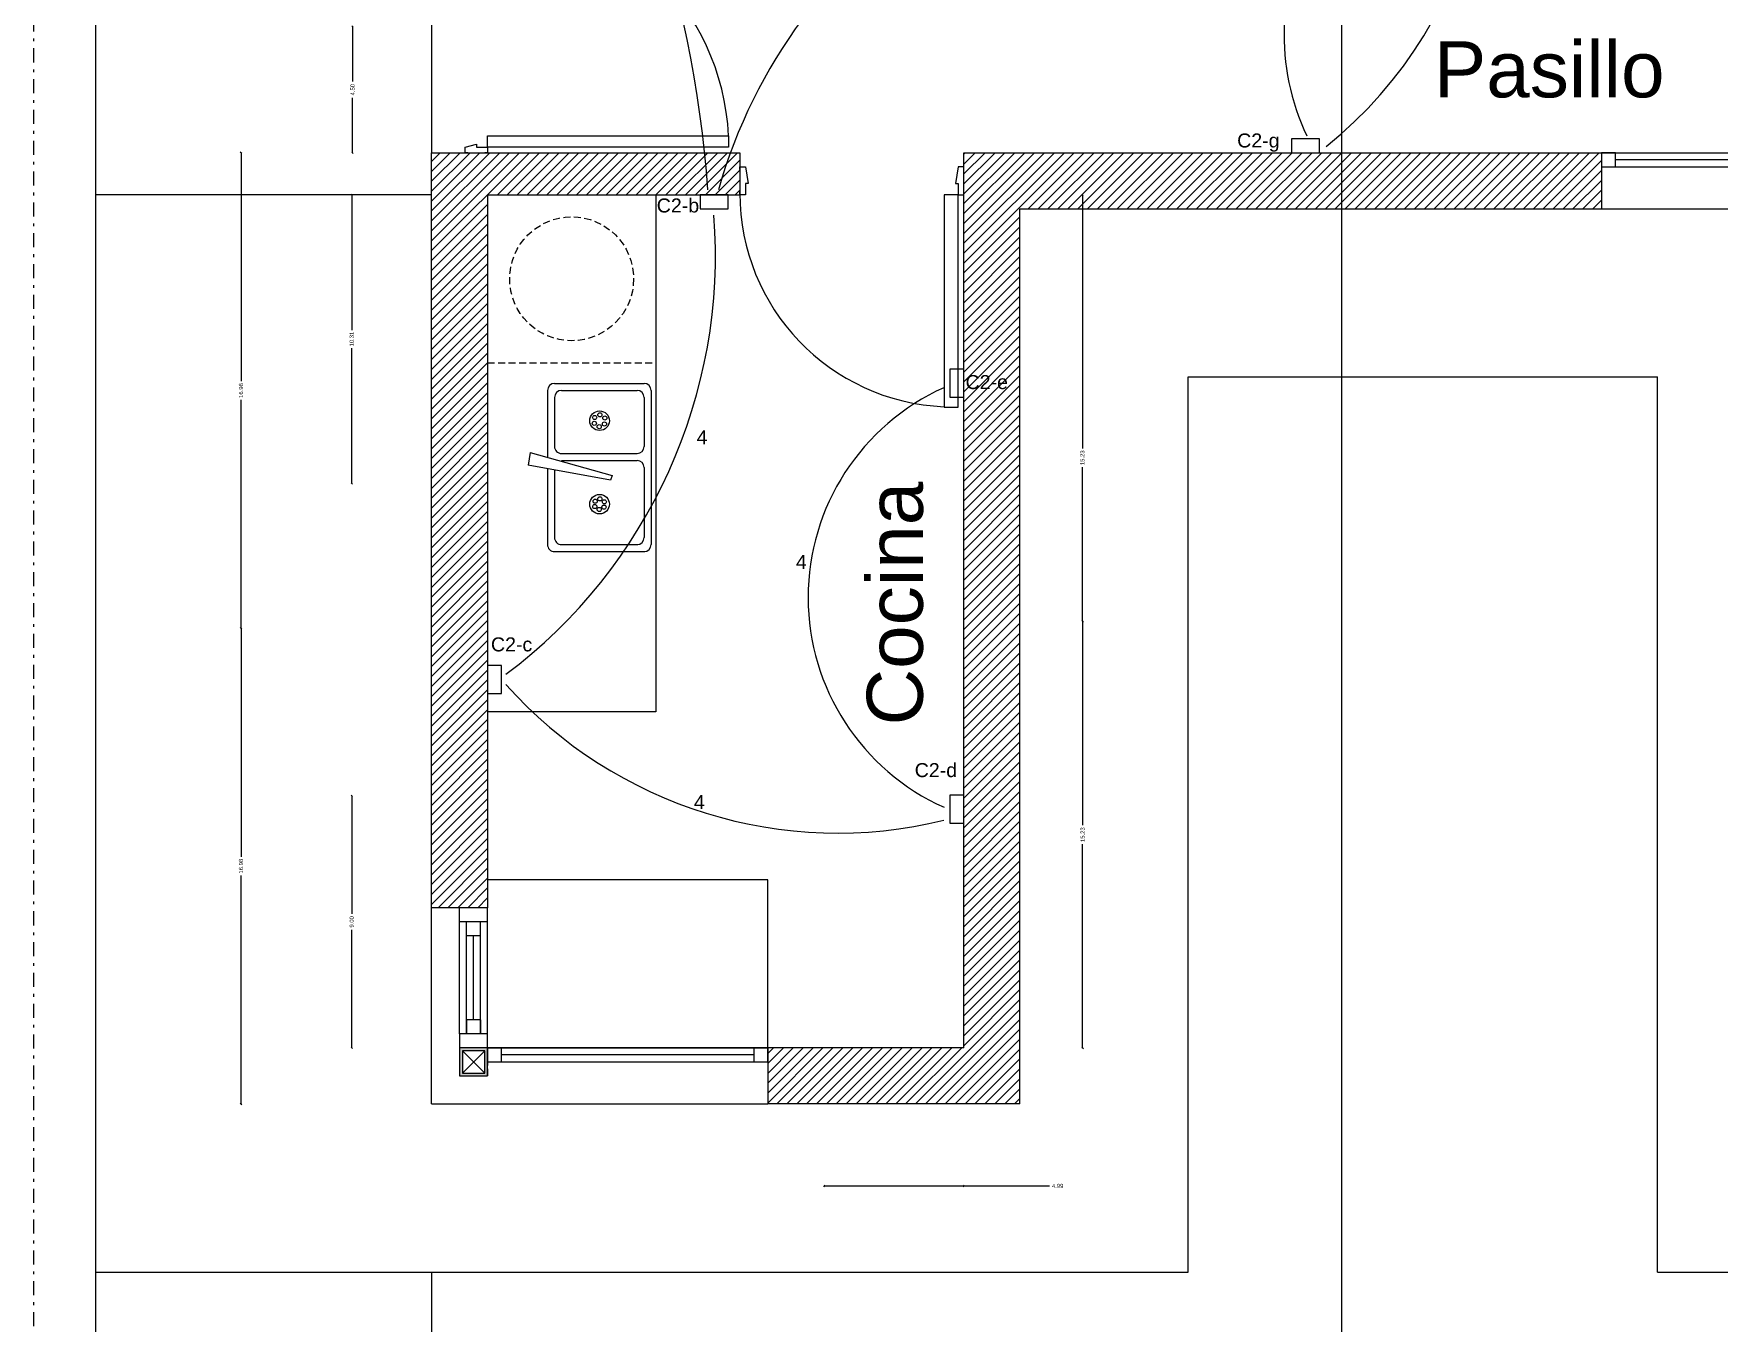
# Model space of a CAD drawing. Header units: millimetres. Extents: x -269 to 325, y -184 to 236.
# Drawn here: x -11.7 to 48.5, y -22.7 to 23.3 of the extents above; entities that cross this region are included whole.
import ezdxf

# ---------------------------------------------------------------- set-up
doc = ezdxf.new("R2010")
doc.units = ezdxf.units.MM
for name, pattern in [('ACAD_ISO10W100', [18, 12, -3, 0, -3]), ('RAYITAS', [0.375, 0.25, -0.125]), ('TRAZO_Y_PUNTO', [1, 0.5, -0.25, 0, -0.25])]:
    doc.linetypes.add(name, pattern=pattern)
doc.layers.add('00 - COTAS E', color=142, linetype='Continuous', lineweight=0)
for name, color, linetype in [('00 EQUIPAMIENTO', 250, 'Continuous'), ('01', 1, 'Continuous'), ('02', 2, 'Continuous'), ('a futuro', 2, 'RAYITAS'), ('Cotas', 1, 'Continuous'), ('Eje Medianero', 2, 'ACAD_ISO10W100'), ('Equipamiento', 8, 'Continuous'), ('Hatch', 8, 'Continuous'), ('muros', 5, 'Continuous'), ('Vistas', 1, 'Continuous')]:
    doc.layers.add(name, color=color, linetype=linetype)
doc.styles.add('arial', font='arial.ttf', dxfattribs={"height": 0.15})
doc.styles.get("Standard").update_dxf_attribs({"font": 'arial.ttf'})
doc.dimstyles.new('cota50', dxfattribs={"dimtxt": 0.15, "dimasz": 0.05, "dimexe": 0, "dimexo": 0.2125, "dimgap": 0.09, "dimtad": 0, "dimzin": 0, "dimdsep": 46, "dimtxsty": 'arial', "dimblk": 'OBLIQUE', "dimcen": 0.09, "dimse1": 1, "dimse2": 1, "dimclrd": 1, "dimclre": 1, "dimclrt": 1, "dimadec": 0, "dimazin": 0, "dimtfac": 1, "dimtofl": 0, "dimtmove": 0, "dimatfit": 3, "dimldrblk": 'OBLIQUE', "dimfxl": 0, "dimtolj": 1, "dimtzin": 0, "dimarcsym": 0})
pattern_1 = [(45, (-1250.98112, -476.0581), (-0.176776695, 0.176776695), [])]

# ---------------------------------------------------------------- blocks, each defined once
blk = doc.blocks.new('V80')
blk.add_lwpolyline([(325.4869, 174.3022), (325.4869, 173.5444), (325.5369, 173.5444), (325.5369, 174.3022)], close=True)
for points in [[(325.4669, 173.4544), (325.4669, 173.4444), (325.4869, 173.4444), (325.4969, 173.5044), (325.4869, 173.5044), (325.4869, 173.5444), (325.4669, 173.5444), (325.4669, 173.5344)], [(326.2669, 173.4544), (326.2669, 173.4444), (326.2469, 173.4444), (326.2369, 173.5044), (326.2469, 173.5044), (326.2469, 173.5444), (326.2669, 173.5444), (326.2669, 173.5344)]]:
    blk.add_lwpolyline(points)
blk.add_arc((325.5045, 173.5392), 0.7624, 359.9701, 87.56552)
blk = doc.blocks.new('00_plantas$0$OO.P90')
at = {"layer": '00 EQUIPAMIENTO'}
blk.add_lwpolyline([(0.88, 0.98), (0.88, 0.12), (0.84, 0.12), (0.84, 0.98)], close=True, dxfattribs=at)
for points in [[(0, 0.05), (0, 0.04), (0.02, 0.04), (0.03, 0.08), (0.02, 0.08), (0.02, 0.12), (0, 0.12), (0, 0.11)], [(0.9, 0.05), (0.9, 0.04), (0.88, 0.04), (0.87, 0.08), (0.88, 0.08), (0.88, 0.12), (0.9, 0.12), (0.9, 0.11)]]:
    blk.add_lwpolyline(points, dxfattribs=at)
blk.add_arc((0.8817, 0.1193), 0.8617, 92.772, 179.95584, dxfattribs=at)
blk = doc.blocks.new('PERFIL 10')
at = {"layer": 'Hatch'}
h = blk.add_hatch(color=256, dxfattribs=at)
h.dxf.hatch_style = 1
h.paths.add_polyline_path([(288.1204, 173.4378), (288.0204, 173.4378), (288.0204, 173.3378), (288.1204, 173.3378)])
h.paths.add_polyline_path([(288.1104, 173.4278), (288.1104, 173.3478), (288.0304, 173.3478), (288.0304, 173.4278)], flags=16)
at = {"layer": '02'}
for points in [[(288.0204, 173.4378), (288.1204, 173.4378), (288.1204, 173.3378), (288.0204, 173.3378)], [(288.0304, 173.4278), (288.1104, 173.4278), (288.1104, 173.3478), (288.0304, 173.3478)]]:
    blk.add_lwpolyline(points, close=True, dxfattribs=at)
blk = doc.blocks.new('shgfshfdgre')
at = {"layer": '01'}
for p, q in [((81.0388, 46.2248), (81.1188, 46.3048)), ((81.0388, 46.3048), (81.1188, 46.2248))]:
    blk.add_line(p, q, dxfattribs=at)
at = {"layer": 'a futuro', "xscale": -1}
blk.add_blockref('PERFIL 10', (369.1492, -127.123), dxfattribs=at)
blk = doc.blocks.new('ndhghgdh')
at = {"layer": '01'}
for p, q in [((148.0993, 85.7208), (148.0993, 86.2708)), ((148.4443, 86.2958), (148.1223, 86.2958)), ((148.4193, 86.2708), (148.1471, 86.2708)), ((148.4693, 86.0019), (148.4693, 86.2708)), ((148.1243, 85.9958), (148.1243, 86.2458)), ((148.4443, 86.0056), (148.4443, 86.2458)), ((148.239, 86.0244), (148.2442, 86.0412)), ((148.2442, 86.0412), (148.5378, 85.9869)), ((148.4193, 85.9708), (148.1493, 85.9708)), ((148.5307, 85.9421), (148.239, 86.0244)), ((148.5307, 85.9421), (148.5378, 85.9869)), ((148.1243, 85.7458), (148.1243, 85.9208)), ((148.4193, 85.9458), (148.1493, 85.9458)), ((148.4443, 85.7458), (148.4443, 85.9208)), ((148.4693, 85.7208), (148.4693, 85.9588)), ((148.4443, 85.6958), (148.1243, 85.6958)), ((148.4193, 85.7208), (148.1493, 85.7208))]:
    blk.add_line(p, q, dxfattribs=at)
for centre, radius in [((148.2834, 86.1267), 0.0349), ((148.2846, 86.1456), 0.00745), ((148.2665, 86.1183), 0.00745), ((148.2677, 86.1372), 0.00745), ((148.2822, 86.1078), 0.00745), ((148.2992, 86.1162), 0.00745), ((148.3004, 86.1351), 0.00745), ((148.2834, 85.8289), 0.0349), ((148.2846, 85.8499), 0.00745), ((148.2646, 85.8194), 0.00745), ((148.2659, 85.8404), 0.00745), ((148.2822, 85.8079), 0.00745), ((148.301, 85.8173), 0.00745), ((148.3022, 85.8383), 0.00745)]:
    blk.add_circle(centre, radius, dxfattribs=at)
for centre, start, end in [((148.1243, 86.2708), 90, 180), ((148.1493, 86.2458), 90, 180), ((148.4193, 86.2458), 360, 90), ((148.4443, 86.2708), 360, 90), ((148.1493, 85.9958), 180, 270), ((148.1493, 85.9208), 90, 180), ((148.4193, 85.9208), 360, 90), ((148.1493, 85.7458), 180, 270), ((148.4193, 85.7458), 270, 360), ((148.1243, 85.7208), 180, 270), ((148.4443, 85.7208), 270, 360)]:
    blk.add_arc(centre, 0.025, start, end, dxfattribs=at)
blk = doc.blocks.new('_Oblique')
at = {"layer": 'Cotas', "color": 0, "lineweight": -2}
blk.add_line((-0.5, -0.5), (0.5, 0.5), dxfattribs=at)
blk = doc.blocks.new('*D85')
at = {"layer": '00 - COTAS E', "color": 1, "lineweight": -2, "transparency": 16777216}
for p, q in [((16.543, -17.837), (21.531, -17.837)), ((21.531, -17.837), (24.589, -17.837))]:
    blk.add_line(p, q, dxfattribs=at)
at = {"layer": 'DEFPOINTS', "color": 0, "transparency": 16777216}
for p in [(16.543, -12.91), (21.531, -12.91), (21.531, -17.837)]:
    blk.add_point(p, dxfattribs=at)
at = {"layer": '00 - COTAS E', "color": 1, "lineweight": -2, "transparency": 16777216, "xscale": 0.05, "yscale": 0.05, "zscale": 0.05, "rotation": 180}
blk.add_blockref('_Oblique', (16.543, -17.837), dxfattribs=at)
at = {"layer": '00 - COTAS E', "color": 1, "lineweight": -2, "transparency": 16777216, "xscale": 0.05, "yscale": 0.05, "zscale": 0.05}
blk.add_blockref('_Oblique', (21.531, -17.837), dxfattribs=at)
at = {"layer": '00 - COTAS E', "color": 1, "transparency": 16777216, "insert": (24.877, -17.837), "char_height": 0.15, "attachment_point": 5, "style": 'arial'}
blk.add_mtext('\\A1;4.99', dxfattribs=at)
blk = doc.blocks.new('*D86')
at = {"layer": '00 - COTAS E', "color": 1, "lineweight": -2, "transparency": 16777216}
for p, q in [((-0.319, -3.91), (-0.319, -8.126)), ((-0.319, -12.91), (-0.319, -8.695))]:
    blk.add_line(p, q, dxfattribs=at)
at = {"layer": 'DEFPOINTS', "color": 0, "transparency": 16777216}
for p in [(-0.319, -3.91), (7.831, -3.91), (5.031, -12.91)]:
    blk.add_point(p, dxfattribs=at)
at = {"layer": '00 - COTAS E', "color": 1, "lineweight": -2, "transparency": 16777216, "xscale": 0.05, "yscale": 0.05, "zscale": 0.05}
for p, rotation in [((-0.319, -3.91), 90), ((-0.319, -12.91), 270)]:
    blk.add_blockref('_Oblique', p, dxfattribs=dict(at, rotation=rotation))
at = {"layer": '00 - COTAS E', "color": 1, "transparency": 16777216, "insert": (-0.319, -8.41), "char_height": 0.15, "attachment_point": 5, "rotation": 90, "style": 'arial'}
blk.add_mtext('\\A1;9.00', dxfattribs=at)
blk = doc.blocks.new('*D76')
at = {"layer": '00 - COTAS E', "color": 1, "lineweight": -2, "transparency": 16777216}
for p, q in [((25.768, 2.315), (25.768, -4.962)), ((25.768, -12.91), (25.768, -5.634))]:
    blk.add_line(p, q, dxfattribs=at)
at = {"layer": 'DEFPOINTS', "color": 0, "transparency": 16777216}
for p in [(4.615, 2.315), (4.615, -12.91), (25.768, -12.91)]:
    blk.add_point(p, dxfattribs=at)
at = {"layer": '00 - COTAS E', "color": 1, "lineweight": -2, "transparency": 16777216, "xscale": 0.05, "yscale": 0.05, "zscale": 0.05}
for p, rotation in [((25.768, 2.315), 90), ((25.768, -12.91), 270)]:
    blk.add_blockref('_Oblique', p, dxfattribs=dict(at, rotation=rotation))
at = {"layer": '00 - COTAS E', "color": 1, "transparency": 16777216, "insert": (25.768, -5.298), "char_height": 0.15, "attachment_point": 5, "rotation": 90, "style": 'arial'}
blk.add_mtext('\\A1;15.23', dxfattribs=at)
blk = doc.blocks.new('*D77')
at = {"layer": '00 - COTAS E', "color": 1, "lineweight": -2, "transparency": 16777216}
for p, q in [((25.759, 17.54), (25.759, 8.489)), ((25.759, 2.315), (25.759, 7.817))]:
    blk.add_line(p, q, dxfattribs=at)
at = {"layer": 'DEFPOINTS', "color": 0, "transparency": 16777216}
for p in [(4.615, 17.54), (25.759, 17.54), (4.615, 2.315)]:
    blk.add_point(p, dxfattribs=at)
at = {"layer": '00 - COTAS E', "color": 1, "lineweight": -2, "transparency": 16777216, "xscale": 0.05, "yscale": 0.05, "zscale": 0.05}
for p, rotation in [((25.759, 17.54), 90), ((25.759, 2.315), 270)]:
    blk.add_blockref('_Oblique', p, dxfattribs=dict(at, rotation=rotation))
at = {"layer": '00 - COTAS E', "color": 1, "transparency": 16777216, "insert": (25.759, 8.153), "char_height": 0.15, "attachment_point": 5, "rotation": 90, "style": 'arial'}
blk.add_mtext('\\A1;15.23', dxfattribs=at)
blk = doc.blocks.new('*D87')
at = {"layer": '00 - COTAS E', "color": 1, "lineweight": -2, "transparency": 16777216}
for p, q in [((-0.319, 17.54), (-0.319, 12.708)), ((-0.319, 7.234), (-0.319, 12.065))]:
    blk.add_line(p, q, dxfattribs=at)
at = {"layer": 'DEFPOINTS', "color": 0, "transparency": 16777216}
for p in [(9.031, 17.54), (-0.319, 7.234), (4.555, 7.234)]:
    blk.add_point(p, dxfattribs=at)
at = {"layer": '00 - COTAS E', "color": 1, "lineweight": -2, "transparency": 16777216, "xscale": 0.05, "yscale": 0.05, "zscale": 0.05}
for p, rotation in [((-0.319, 17.54), 90), ((-0.319, 7.234), 270)]:
    blk.add_blockref('_Oblique', p, dxfattribs=dict(at, rotation=rotation))
at = {"layer": '00 - COTAS E', "color": 1, "transparency": 16777216, "insert": (-0.319, 12.387), "char_height": 0.15, "attachment_point": 5, "rotation": 90, "style": 'arial'}
blk.add_mtext('\\A1;10.31', dxfattribs=at)
blk = doc.blocks.new('*D88')
at = {"layer": '00 - COTAS E', "color": 1, "lineweight": -2, "transparency": 16777216}
for p, q in [((-4.27, 2.065), (-4.27, -6.087)), ((-4.27, -14.91), (-4.27, -6.759))]:
    blk.add_line(p, q, dxfattribs=at)
at = {"layer": 'DEFPOINTS', "color": 0, "transparency": 16777216}
for p in [(2.531, 2.065), (-4.27, -14.91), (2.531, -14.91)]:
    blk.add_point(p, dxfattribs=at)
at = {"layer": '00 - COTAS E', "color": 1, "lineweight": -2, "transparency": 16777216, "xscale": 0.05, "yscale": 0.05, "zscale": 0.05}
for p, rotation in [((-4.27, 2.065), 90), ((-4.27, -14.91), 270)]:
    blk.add_blockref('_Oblique', p, dxfattribs=dict(at, rotation=rotation))
at = {"layer": '00 - COTAS E', "color": 1, "transparency": 16777216, "insert": (-4.27, -6.423), "char_height": 0.15, "attachment_point": 5, "rotation": 90, "style": 'arial'}
blk.add_mtext('\\A1;16.98', dxfattribs=at)
blk = doc.blocks.new('*D89')
at = {"layer": '00 - COTAS E', "color": 1, "lineweight": -2, "transparency": 16777216}
for p, q in [((-4.27, 19.04), (-4.27, 10.888)), ((-4.27, 2.065), (-4.27, 10.216))]:
    blk.add_line(p, q, dxfattribs=at)
at = {"layer": 'DEFPOINTS', "color": 0, "transparency": 16777216}
for p in [(-4.27, 19.04), (2.531, 19.04), (2.531, 2.065)]:
    blk.add_point(p, dxfattribs=at)
at = {"layer": '00 - COTAS E', "color": 1, "lineweight": -2, "transparency": 16777216, "xscale": 0.05, "yscale": 0.05, "zscale": 0.05}
for p, rotation in [((-4.27, 19.04), 90), ((-4.27, 2.065), 270)]:
    blk.add_blockref('_Oblique', p, dxfattribs=dict(at, rotation=rotation))
at = {"layer": '00 - COTAS E', "color": 1, "transparency": 16777216, "insert": (-4.27, 10.552), "char_height": 0.15, "attachment_point": 5, "rotation": 90, "style": 'arial'}
blk.add_mtext('\\A1;16.98', dxfattribs=at)
blk = doc.blocks.new('*D92')
at = {"layer": '00 - COTAS E', "color": 1, "lineweight": -2, "transparency": 16777216}
for p, q in [((4.531, 82.915), (12.195, 82.915)), ((20.531, 82.915), (12.867, 82.915))]:
    blk.add_line(p, q, dxfattribs=at)
at = {"layer": 'DEFPOINTS', "color": 0, "transparency": 16777216}
for p in [(4.531, 82.915), (4.531, 78.34), (20.531, 19.04)]:
    blk.add_point(p, dxfattribs=at)
at = {"layer": '00 - COTAS E', "color": 1, "lineweight": -2, "transparency": 16777216, "xscale": 0.05, "yscale": 0.05, "zscale": 0.05, "rotation": 180}
blk.add_blockref('_Oblique', (4.531, 82.915), dxfattribs=at)
at = {"layer": '00 - COTAS E', "color": 1, "lineweight": -2, "transparency": 16777216, "xscale": 0.05, "yscale": 0.05, "zscale": 0.05}
blk.add_blockref('_Oblique', (20.531, 82.915), dxfattribs=at)
at = {"layer": '00 - COTAS E', "color": 1, "transparency": 16777216, "insert": (12.531, 82.915), "char_height": 0.15, "attachment_point": 5, "style": 'arial'}
blk.add_mtext('\\A1;16.00', dxfattribs=at)
blk = doc.blocks.new('*D78')
at = {"layer": '00 - COTAS E', "color": 1, "lineweight": -2, "transparency": 16777216}
for p, q in [((-0.287, 23.54), (-0.287, 21.577)), ((-0.287, 19.04), (-0.287, 21.002))]:
    blk.add_line(p, q, dxfattribs=at)
at = {"layer": 'DEFPOINTS', "color": 0, "transparency": 16777216}
for p in [(47.406, 23.54), (-0.287, 19.04), (47.403, 19.04)]:
    blk.add_point(p, dxfattribs=at)
at = {"layer": '00 - COTAS E', "color": 1, "lineweight": -2, "transparency": 16777216, "xscale": 0.05, "yscale": 0.05, "zscale": 0.05}
for p, rotation in [((-0.287, 23.54), 90), ((-0.287, 19.04), 270)]:
    blk.add_blockref('_Oblique', p, dxfattribs=dict(at, rotation=rotation))
at = {"layer": '00 - COTAS E', "color": 1, "transparency": 16777216, "insert": (-0.287, 21.29), "char_height": 0.15, "attachment_point": 5, "rotation": 90, "style": 'arial'}
blk.add_mtext('\\A1;4.50', dxfattribs=at)

msp = doc.modelspace()

# ---------------------------------------------------------------- hatches: boundary and pattern name
at = {"layer": 'Hatch'}
h = msp.add_hatch(dxfattribs=at)
h.set_pattern_fill('ANSI31', color=256, scale=2, style=0)
h.set_pattern_definition(pattern_1)
h.paths.add_polyline_path([(13.531, 19.04), (2.531, 19.04), (2.531, -7.91), (4.531, -7.91), (4.531, 17.54), (13.531, 17.54), (13.531, 17.587, -0.000259), (13.531, 17.595)])
h = msp.add_hatch(dxfattribs=at)
h.set_pattern_fill('ANSI31', color=256, scale=2, style=0)
h.set_pattern_definition(pattern_1)
h.paths.add_polyline_path([(44.281, 19.04), (21.531, 19.04), (21.531, -12.91), (14.531, -12.91), (14.531, -14.91), (23.531, -14.91), (23.531, 17.04), (44.281, 17.04)])

# ---------------------------------------------------------------- linework, layer by layer
msp.add_line((35.011, 30.281), (35.011, -82.719))
at = {"color": 7, "true_color": 0xffffff}
for p, q in [((33.719, 19.54), (33.219, 19.54)), ((33.219, 19.54), (33.219, 19.04)), ((34.219, 19.54), (33.719, 19.54)), ((34.219, 19.04), (34.219, 19.54)), ((33.219, 19.04), (34.219, 19.04)), ((12.612, 17.54), (12.112, 17.54)), ((12.112, 17.54), (12.112, 17.04)), ((13.112, 17.54), (12.612, 17.54)), ((13.112, 17.04), (13.112, 17.54)), ((12.112, 17.04), (13.112, 17.04)), ((21.531, 11.31), (21.031, 11.31)), ((21.031, 11.31), (21.031, 10.31)), ((21.531, 10.81), (21.531, 11.31)), ((21.031, 10.31), (21.531, 10.31)), ((21.531, 10.31), (21.531, 10.81)), ((5.031, 0.739), (4.531, 0.739)), ((4.531, 0.739), (4.531, 0.239)), ((5.031, -0.261), (5.031, 0.739)), ((4.531, 0.239), (4.531, -0.261)), ((4.531, -0.261), (5.031, -0.261)), ((21.528, -3.89), (21.028, -3.89)), ((21.028, -3.89), (21.028, -4.89)), ((21.528, -4.39), (21.528, -3.89)), ((21.528, -4.89), (21.528, -4.39)), ((21.028, -4.89), (21.528, -4.89))]:
    msp.add_line(p, q, dxfattribs=at)
at = {"color": 3}
for centre, radius, start, end in [((-29.985, 14.581), 42.497, 4.22679, 33.38005), ((24.83, 31.248), 15.376, 308.7931, 26.53542), ((31.143, 12.441), 19.118, 83.49042, 163.9906), ((41.453, 23.256), 8.495, 151.153, 205.17909), ((-6.017, 15.38), 18.682, 306.8205, 4.39797), ((24.172, 3.167), 8.203, 114.13069, 245.91102), ((17.021, 10.621), 15.863, 221.73909, 283.83081)]:
    msp.add_arc(centre, radius, start, end, dxfattribs=at)
at = {"layer": '01'}
for p, q in [((2.531, 28.04), (2.531, 19.04)), ((44.281, 19.04), (52.281, 19.04)), ((51.781, 18.79), (44.781, 18.79)), ((44.281, 18.54), (52.281, 18.54)), ((10.531, 17.54), (10.531, -0.91)), ((44.281, 17.04), (52.281, 17.04)), ((29.531, -20.91), (29.531, 11.04)), ((29.531, 11.04), (46.281, 11.04)), ((46.281, -20.91), (46.281, 11.04)), ((10.531, -0.91), (4.531, -0.91)), ((14.531, -6.91), (4.531, -6.91)), ((10.531, -6.91), (10.531, -6.91)), ((14.531, -12.91), (14.531, -6.91)), ((3.531, -12.41), (3.531, -7.91)), ((4.531, -8.41), (3.531, -8.41)), ((3.781, -12.41), (3.781, -8.41)), ((4.281, -12.41), (4.281, -8.41)), ((4.531, -12.91), (4.531, -7.91)), ((4.281, -8.91), (3.781, -8.91)), ((4.031, -11.91), (4.031, -8.91)), ((4.281, -11.91), (3.781, -11.91)), ((3.781, -11.91), (3.781, -12.41)), ((4.281, -11.91), (4.281, -12.41)), ((4.531, -12.41), (3.531, -12.41)), ((3.531, -12.41), (3.531, -12.91)), ((4.531, -12.41), (3.531, -12.41)), ((4.531, -12.41), (3.531, -12.41)), ((4.531, -12.41), (3.531, -12.41)), ((14.531, -12.91), (4.531, -12.91)), ((4.531, -12.91), (14.531, -12.91)), ((14.031, -13.16), (5.031, -13.16)), ((9.656, -12.91), (9.406, -12.91)), ((4.531, -13.41), (14.531, -13.41)), ((-9.469, -20.91), (29.531, -20.91)), ((46.281, -20.91), (83.781, -20.91))]:
    msp.add_line(p, q, dxfattribs=at)
for points in [[(44.781, 18.54), (44.781, 19.04), (44.281, 19.04), (44.281, 18.54)], [(5.031, -13.41), (5.031, -12.91), (4.531, -12.91), (4.531, -13.41)], [(14.531, -13.41), (14.531, -12.91), (14.031, -12.91), (14.031, -13.41)]]:
    msp.add_lwpolyline(points, close=True, dxfattribs=at)
at = {"layer": 'a futuro'}
for p, q in [((4.531, 11.54), (10.531, 11.54)), ((4.531, -12.91), (4.531, -13.91))]:
    msp.add_line(p, q, dxfattribs=at)
msp.add_circle((7.531, 14.54), 2.212, dxfattribs=at)
at = {"layer": 'Eje Medianero', "linetype": 'TRAZO_Y_PUNTO'}
msp.add_line((-11.669, -88.835), (-11.669, 191.165), dxfattribs=at)
at = {"layer": 'muros'}
for p, q in [((2.531, -7.91), (2.531, 19.04)), ((2.531, 19.04), (13.531, 19.04)), ((13.531, 19.04), (13.531, 17.54)), ((21.531, -12.91), (21.531, 19.04)), ((21.531, 19.04), (44.281, 19.04)), ((44.281, 19.04), (44.281, 17.04)), ((4.531, 17.54), (13.531, 17.54)), ((4.531, 17.54), (4.531, -7.91)), ((23.531, -14.91), (23.531, 17.04)), ((23.531, 17.04), (44.281, 17.04)), ((4.531, -7.91), (2.531, -7.91)), ((21.531, -12.91), (14.531, -12.91)), ((14.531, -12.91), (14.531, -14.91)), ((23.531, -14.91), (14.531, -14.91))]:
    msp.add_line(p, q, dxfattribs=at)
at = {"layer": 'Vistas'}
for p, q in [((-9.469, 29.54), (-9.469, 17.54)), ((2.531, 17.54), (-9.469, 17.54)), ((-9.469, 17.54), (-9.469, -88.835)), ((2.531, -14.91), (2.531, -7.91)), ((2.531, -14.91), (14.531, -14.91)), ((2.531, -20.91), (2.531, -88.835))]:
    msp.add_line(p, q, dxfattribs=at)

# ---------------------------------------------------------------- block references
at = {"layer": 'Equipamiento', "xscale": 10, "yscale": 10, "zscale": 10}
for name, p, rotation in [('00_plantas$0$OO.P90', (3.331, 28.04), 270), ('V80', (3276.2, 1752.984), 180), ('ndhghgdh', (1491.361, 867.763), 180)]:
    msp.add_blockref(name, p, dxfattribs=dict(at, rotation=rotation))
at = {"layer": 'Hatch', "xscale": 10, "yscale": 10, "zscale": 10}
msp.add_blockref('shgfshfdgre', (-806.757, -476.058), dxfattribs=at)

# ---------------------------------------------------------------- texts
at = {"color": 3, "char_height": 0.5, "attachment_point": 1}
for s, insert in [('\\pxqc;C2-g', (31.241, 19.726)), ('\\pxqc;C2-b', (10.526, 17.406)), ('\\pxqc;C2-e', (21.547, 11.104)), ('\\pxqc;4', (11.387, 9.135)), ('\\pxqc;4', (14.927, 4.683)), ('\\pxqc;C2-c', (4.589, 1.742)), ('\\pxqc;C2-d', (19.733, -2.745)), ('\\pxqc;4', (11.289, -3.887))]:
    msp.add_mtext_dynamic_manual_height_columns(s, width=1.59701, gutter_width=12.5, heights=[0], dxfattribs=dict(at, insert=insert))
at = {"layer": '01', "insert": (38.309, 23.015), "char_height": 2, "width": 21.82724, "attachment_point": 1, "style": 'arial'}
msp.add_mtext('Pasillo', dxfattribs=at)
at = {"layer": '01', "insert": (18.063, -1.399), "char_height": 2, "width": 9.89189, "attachment_point": 1, "rotation": 89.96086, "style": 'arial'}
msp.add_mtext('Cocina', dxfattribs=at)

# ---------------------------------------------------------------- dimensions: what is measured, and where the dimension line sits
at = {"layer": '00 - COTAS E'}
for base, p1, p2, picture, middle in [((4.531, 82.915), (20.531, 19.04), (4.531, 78.34), '*D92', (12.531, 82.915)), ((21.531, -17.837), (16.543, -12.91), (21.531, -12.91), '*D85', (24.877, -17.837))]:
    dim = msp.add_linear_dim(base=base, p1=p1, p2=p2, dimstyle='cota50', dxfattribs=at)
    dim.commit()
    dim.dimension.update_dxf_attribs({"geometry": picture, "text_midpoint": middle, "dimtype": 160})
for base, p1, p2, picture, middle in [((-0.287, 19.04), (47.406, 23.54), (47.403, 19.04), '*D78', (-0.287, 21.29)), ((-0.319, 7.234), (9.031, 17.54), (4.555, 7.234), '*D87', (-0.319, 12.387)), ((25.759270172, 17.539745414), (4.615186188, 2.314745414), (4.615186188, 17.539745414), '*D77', (25.759270172, 8.153224192)), ((25.768173225, -12.910254586), (4.615186188, 2.314745414), (4.615186188, -12.910254586), '*D76', (25.768173225, -5.297754586)), ((-0.319, -3.91), (5.031, -12.91), (7.831, -3.91), '*D86', (-0.319, -8.41))]:
    dim = msp.add_linear_dim(base=base, p1=p1, p2=p2, angle=90, dimstyle='cota50', dxfattribs=at)
    dim.commit()
    dim.dimension.update_dxf_attribs({"geometry": picture, "text_midpoint": middle, "dimtype": 160})
for base, p2, picture, middle in [((-4.269862965, 19.039745414), (2.530936536, 19.039745414), '*D89', (-4.269862965, 10.552245414)), ((-4.269862965, -14.910254586), (2.53093676, -14.910254586), '*D88', (-4.269862965, -6.422754586))]:
    dim = msp.add_linear_dim(base=base, p1=(2.530936648, 2.064745414), p2=p2, angle=90, dimstyle='cota50', dxfattribs=at)
    dim.commit()
    dim.dimension.update_dxf_attribs({"geometry": picture, "text_midpoint": middle})

doc.saveas('drawing.dxf')
